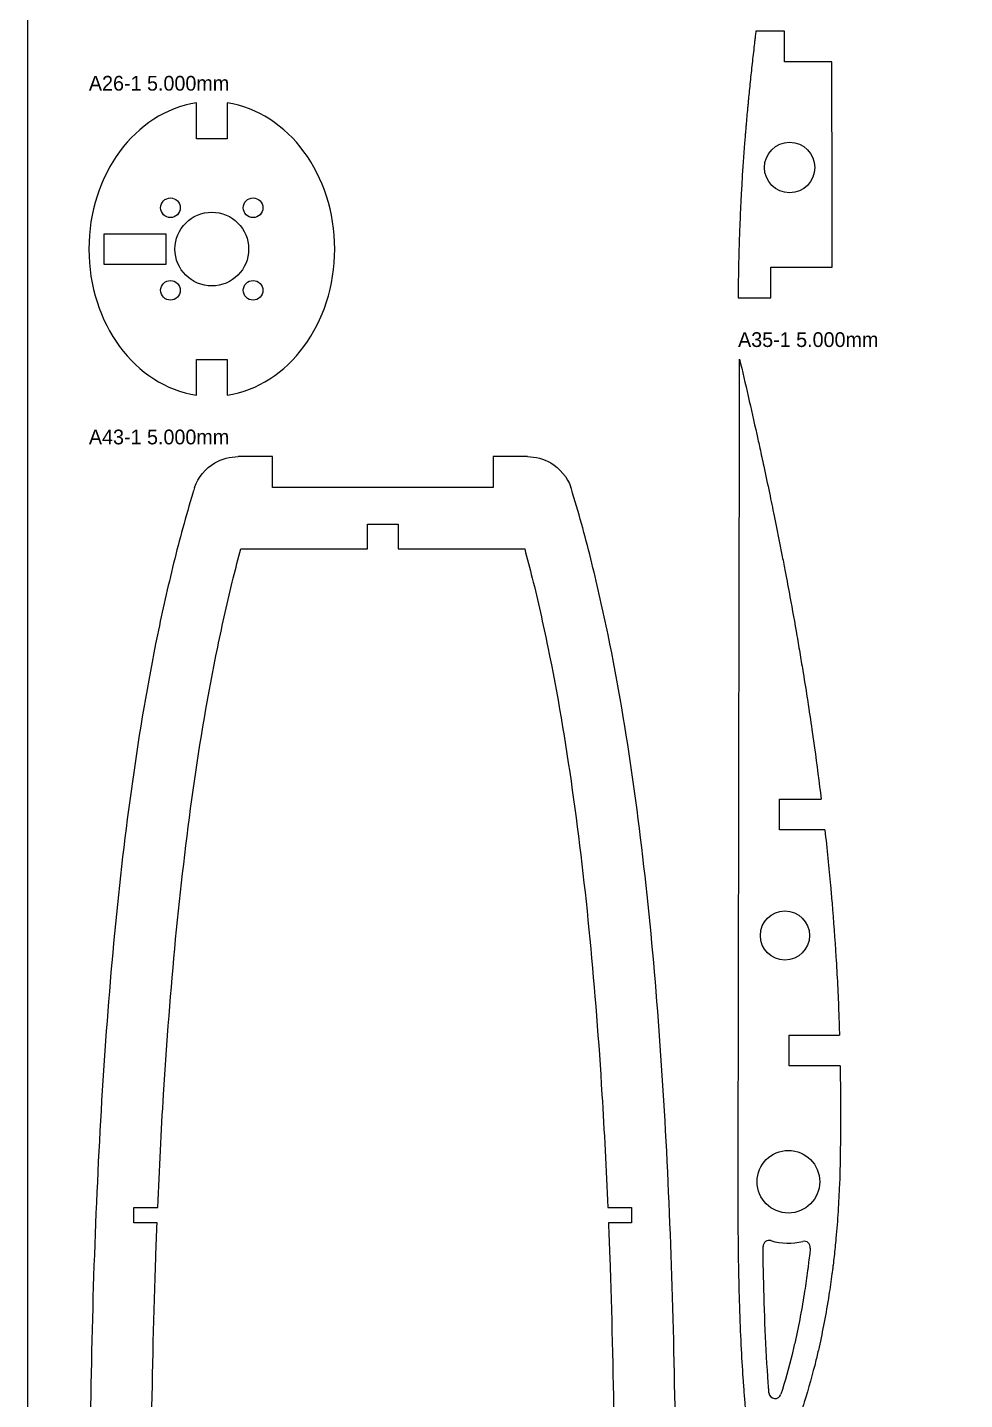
# Model space of a CAD drawing. Header units: millimetres. Extents: x 0 to 1220, y 0 to 2440.
# Drawn here: x 0 to 152.5, y 884.2 to 1107.5 of the extents above; entities that cross this region are included whole.
import ezdxf

# ---------------------------------------------------------------- set-up
doc = ezdxf.new("R2010")
doc.units = ezdxf.units.MM
for name, color, linetype in [('CUT', 1, 'Continuous'), ('LABELS_NONCUT', 3, 'Continuous'), ('STOCK_NONCUT', 8, 'Continuous')]:
    doc.layers.add(name, color=color, linetype=linetype)

msp = doc.modelspace()

# ---------------------------------------------------------------- linework, layer by layer
at = {"layer": 'CUT'}
for p, q in [((123.21, 1106.9, 0), (118.54, 1106.89, 0)), ((123.22, 1101.9, 0), (123.21, 1106.9, 0)), ((130.91, 1101.9, 0), (123.22, 1101.9, 0)), ((27.5, 1089.39, 0), (27.5, 1095.21)), ((32.5, 1095.21), (32.5, 1089.39, 0)), ((32.5, 1089.39, 0), (27.5, 1089.39, 0)), ((12.5, 1068.93), (12.5, 1073.93)), ((12.5, 1073.93), (22.5, 1073.93)), ((22.5, 1073.93), (22.5, 1068.93)), ((22.5, 1068.93), (12.5, 1068.93)), ((121, 1068.49, 0), (130.96, 1068.5, 0)), ((121, 1063.5, 0), (121, 1068.49, 0)), ((115.64, 1063.5, 0), (121, 1063.5, 0)), ((27.5, 1047.66), (27.5, 1053.47)), ((27.5, 1053.47), (32.5, 1053.47)), ((32.5, 1053.47), (32.5, 1047.66)), ((39.86, 1037.66, 0), (34.28, 1037.66, 0)), ((39.86, 1032.66, 0), (39.86, 1037.66, 0)), ((81.37, 1037.66, 0), (75.78, 1037.66, 0)), ((75.78, 1037.66, 0), (75.78, 1032.66, 0)), ((75.78, 1032.66, 0), (39.86, 1032.66, 0)), ((55.32, 1022.66, 0), (55.32, 1026.66, 0)), ((55.32, 1026.66, 0), (60.32, 1026.66, 0)), ((60.32, 1026.66, 0), (60.32, 1022.66, 0)), ((34.73, 1022.66, 0), (55.32, 1022.66, 0)), ((60.32, 1022.66, 0), (80.92, 1022.66, 0)), ((122.38, 976.95, 0), (122.38, 981.95, 0)), ((122.38, 981.95, 0), (129.17, 981.94, 0)), ((129.76, 976.94, 0), (122.38, 976.95, 0)), ((123.98, 938.55, 0), (123.98, 943.55, 0)), ((123.98, 943.55, 0), (132.14, 943.54, 0)), ((132.25, 938.54, 0), (123.98, 938.55, 0)), ((17.32, 913.01, 0), (17.32, 915.51, 0)), ((17.32, 915.51, 0), (21.2, 915.51, 0)), ((94.44, 915.51, 0), (98.32, 915.51, 0)), ((98.32, 915.51, 0), (98.32, 913.01, 0)), ((21.1, 913.01, 0), (17.32, 913.01, 0)), ((98.32, 913.01, 0), (94.55, 913.01, 0))]:
    msp.add_line(p, q, dxfattribs=at)
for centre, radius in [((124.03, 1084.7), 4.1), ((23.28, 1078.15), 1.6), ((36.72, 1078.15), 1.6), ((30, 1071.43), 6), ((23.28, 1064.72), 1.6), ((36.72, 1064.72), 1.6), ((123.27, 959.74, 0), 4), ((123.83, 919.69), 5.1)]:
    msp.add_circle(centre, radius, dxfattribs=at)
for centre, radius, start, end in [((120.71, 909.15, 0), 1, 73.5649, -179.3901), ((123.83, 919.69, 0), 10, -106.4775, -76.4522), ((126.4, 909, 0), 1, -6.0193, 103.4701), ((121.67, 885.4, 0), 1, -175.4944, -17.5956)]:
    msp.add_arc(centre, radius, start, end, dxfattribs=at)
for start_param, end_param in [(3.26697, 6.157907), (0.125378, 3.016315)]:
    msp.add_ellipse((30, 1071.43), major_axis=(0, -23.96), ratio=0.834702, start_param=start_param, end_param=end_param, dxfattribs=at)
for points, knots in [([(118.54, 1106.89, 0), (118.51, 1106.64, 0), (118.48, 1106.38, 0), (118.45, 1106.13, 0), (118.42, 1105.88, 0), (118.39, 1105.63, 0), (118.36, 1105.39, 0), (118.33, 1105.13, 0), (118.3, 1104.87, 0), (118.27, 1104.62, 0), (118.21, 1104.11, 0), (118.15, 1103.61, 0), (118.1, 1103.11, 0), (117.98, 1102.1, 0), (117.87, 1101.11, 0), (117.77, 1100.13, 0), (117.66, 1099.14, 0), (117.56, 1098.16, 0), (117.46, 1097.2, 0), (117.42, 1096.72, 0), (117.37, 1096.24, 0), (117.32, 1095.77, 0), (117.3, 1095.53, 0), (117.28, 1095.29, 0), (117.26, 1095.06, 0), (117.24, 1094.94, 0), (117.23, 1094.83, 0), (117.22, 1094.71, 0), (117.22, 1094.65, 0), (117.21, 1094.59, 0), (117.21, 1094.53, 0), (117.2, 1094.48, 0), (117.2, 1094.42, 0), (117.19, 1094.36, 0), (117.1, 1093.42, 0), (117.02, 1092.49, 0), (116.94, 1091.58, 0), (116.94, 1091.55, 0), (116.94, 1091.52, 0), (116.93, 1091.49, 0), (116.93, 1091.46, 0), (116.93, 1091.43, 0), (116.93, 1091.4, 0), (116.92, 1091.34, 0), (116.92, 1091.28, 0), (116.91, 1091.22, 0), (116.9, 1091.1, 0), (116.89, 1090.98, 0), (116.88, 1090.86, 0), (116.86, 1090.62, 0), (116.84, 1090.37, 0), (116.82, 1090.13, 0), (116.81, 1090.01, 0), (116.8, 1089.89, 0), (116.79, 1089.76, 0), (116.78, 1089.64, 0), (116.77, 1089.52, 0), (116.76, 1089.39, 0), (116.75, 1089.27, 0), (116.74, 1089.14, 0), (116.73, 1089.02, 0), (116.72, 1088.9, 0), (116.71, 1088.77, 0), (116.7, 1088.65, 0), (116.54, 1086.59, 0), (116.41, 1084.61, 0), (116.29, 1082.72, 0), (116.27, 1082.37, 0), (116.25, 1082.02, 0), (116.23, 1081.67, 0), (116.21, 1081.32, 0), (116.19, 1080.97, 0), (116.17, 1080.63, 0), (116.09, 1079.12, 0), (116.02, 1077.67, 0), (115.96, 1076.27, 0), (115.93, 1075.52, 0), (115.9, 1074.77, 0), (115.88, 1074.05, 0), (115.83, 1072.88, 0), (115.8, 1071.75, 0), (115.77, 1070.66, 0), (115.76, 1070.11, 0), (115.74, 1069.56, 0), (115.73, 1069.03, 0), (115.72, 1068.47, 0), (115.71, 1067.92, 0), (115.7, 1067.38, 0), (115.69, 1066.81, 0), (115.68, 1066.25, 0), (115.67, 1065.71, 0), (115.66, 1065.14, 0), (115.66, 1064.58, 0), (115.65, 1064.03, 0), (115.65, 1063.85, 0), (115.65, 1063.67, 0), (115.64, 1063.5, 0)], [0, 0, 0, 0, 0.012993, 0.012993, 0.012993, 0.02575, 0.02575, 0.02575, 0.039021, 0.039021, 0.039021, 0.065282, 0.065282, 0.065282, 0.118625, 0.118625, 0.118625, 0.172642, 0.172642, 0.172642, 0.199764, 0.199764, 0.199764, 0.213316, 0.213316, 0.213316, 0.220088, 0.220088, 0.220088, 0.223472, 0.223472, 0.223472, 0.226856, 0.226856, 0.226856, 0.281604, 0.281604, 0.281604, 0.283398, 0.283398, 0.283398, 0.285197, 0.285197, 0.285197, 0.288814, 0.288814, 0.288814, 0.296118, 0.296118, 0.296118, 0.310984, 0.310984, 0.310984, 0.318538, 0.318538, 0.318538, 0.326164, 0.326164, 0.326164, 0.33386, 0.33386, 0.33386, 0.34162, 0.34162, 0.34162, 0.470576, 0.470576, 0.470576, 0.494673, 0.494673, 0.494673, 0.518842, 0.518842, 0.518842, 0.625173, 0.625173, 0.625173, 0.682952, 0.682952, 0.682952, 0.775917, 0.775917, 0.775917, 0.823378, 0.823378, 0.823378, 0.873267, 0.873267, 0.873267, 0.926076, 0.926076, 0.926076, 0.981758, 0.981758, 0.981758, 1, 1, 1, 1]), ([(130.96, 1068.5, 0), (130.96, 1069.22, 0), (130.96, 1069.95, 0), (130.96, 1070.69, 0), (130.96, 1071.21, 0), (130.96, 1071.73, 0), (130.95, 1072.25, 0), (130.95, 1073.87, 0), (130.95, 1075.52, 0), (130.95, 1077.19, 0), (130.95, 1077.63, 0), (130.94, 1078.07, 0), (130.94, 1078.5, 0), (130.94, 1078.94, 0), (130.94, 1079.37, 0), (130.94, 1079.81, 0), (130.94, 1079.92, 0), (130.94, 1080.03, 0), (130.94, 1080.14, 0), (130.94, 1080.26, 0), (130.94, 1080.38, 0), (130.94, 1080.49, 0), (130.94, 1080.74, 0), (130.94, 1080.98, 0), (130.94, 1081.23, 0), (130.94, 1082.33, 0), (130.94, 1083.43, 0), (130.93, 1084.53, 0), (130.93, 1085.11, 0), (130.93, 1085.69, 0), (130.93, 1086.27, 0), (130.93, 1087.39, 0), (130.93, 1088.5, 0), (130.93, 1089.59, 0), (130.93, 1090.55, 0), (130.92, 1091.51, 0), (130.92, 1092.44, 0), (130.92, 1092.94, 0), (130.92, 1093.43, 0), (130.92, 1093.91, 0), (130.92, 1094.14, 0), (130.92, 1094.37, 0), (130.92, 1094.6, 0), (130.92, 1094.75, 0), (130.92, 1094.89, 0), (130.92, 1095.03, 0), (130.92, 1095.17, 0), (130.92, 1095.3, 0), (130.92, 1095.43, 0), (130.92, 1095.76, 0), (130.92, 1096.09, 0), (130.92, 1096.42, 0), (130.91, 1096.86, 0), (130.91, 1097.29, 0), (130.91, 1097.72, 0), (130.91, 1097.97, 0), (130.91, 1098.22, 0), (130.91, 1098.47, 0), (130.91, 1098.6, 0), (130.91, 1098.73, 0), (130.91, 1098.86, 0), (130.91, 1098.93, 0), (130.91, 1098.99, 0), (130.91, 1099.06, 0), (130.91, 1099.09, 0), (130.91, 1099.13, 0), (130.91, 1099.16, 0), (130.91, 1099.2, 0), (130.91, 1099.23, 0), (130.91, 1099.26, 0), (130.91, 1099.85, 0), (130.91, 1100.43, 0), (130.91, 1101, 0), (130.91, 1101.3, 0), (130.91, 1101.6, 0), (130.91, 1101.9, 0)], [0, 0, 0, 0, 0.06719, 0.06719, 0.06719, 0.114302, 0.114302, 0.114302, 0.25936, 0.25936, 0.25936, 0.297194, 0.297194, 0.297194, 0.334769, 0.334769, 0.334769, 0.344384, 0.344384, 0.344384, 0.35441, 0.35441, 0.35441, 0.375485, 0.375485, 0.375485, 0.469912, 0.469912, 0.469912, 0.52007, 0.52007, 0.52007, 0.61635, 0.61635, 0.61635, 0.700437, 0.700437, 0.700437, 0.744572, 0.744572, 0.744572, 0.765445, 0.765445, 0.765445, 0.778586, 0.778586, 0.778586, 0.790812, 0.790812, 0.790812, 0.821424, 0.821424, 0.821424, 0.862269, 0.862269, 0.862269, 0.886036, 0.886036, 0.886036, 0.89871, 0.89871, 0.89871, 0.905233, 0.905233, 0.905233, 0.908541, 0.908541, 0.908541, 0.911878, 0.911878, 0.911878, 0.969173, 0.969173, 0.969173, 1, 1, 1, 1]), ([(119.03, 869.84, 0), (119.01, 869.91, 0), (118.98, 869.99, 0), (118.95, 870.09, 0), (118.9, 870.23, 0), (118.86, 870.4, 0), (118.81, 870.59, 0), (118.44, 871.96, 0), (117.89, 874.49, 0), (117.66, 875.88, 0), (117.38, 877.58, 0), (117.18, 879.36, 0), (117.01, 881.22, 0), (116.95, 881.92, 0), (116.87, 882.82, 0), (116.79, 883.74, 0), (116.72, 884.54, 0), (116.66, 885.34, 0), (116.61, 885.94, 0), (116.57, 886.46, 0), (116.55, 886.82, 0), (116.52, 887.26, 0), (116.41, 888.76, 0), (116.3, 890.5, 0), (116.2, 892.44, 0), (116.1, 894.34, 0), (116.01, 896.42, 0), (115.94, 898.57, 0), (115.89, 899.96, 0), (115.85, 901.37, 0), (115.82, 902.75, 0), (115.81, 903.18, 0), (115.8, 903.63, 0), (115.79, 904.1, 0), (115.76, 905.46, 0), (115.73, 906.97, 0), (115.72, 908.13, 0), (115.67, 911.56, 0), (115.65, 914.93, 0), (115.65, 917.77, 0), (115.64, 919.18, 0), (115.64, 920.32, 0), (115.65, 921.67, 0), (115.65, 922.99, 0), (115.65, 924.45, 0), (115.66, 926.04, 0), (115.66, 928.21, 0), (115.67, 930.65, 0), (115.68, 933.15, 0), (115.68, 933.92, 0), (115.68, 934.69, 0), (115.68, 935.45, 0), (115.68, 935.64, 0), (115.68, 935.83, 0), (115.68, 936.02, 0), (115.69, 936.3, 0), (115.69, 936.57, 0), (115.69, 936.88, 0), (115.69, 937.19, 0), (115.69, 937.5, 0), (115.69, 937.68, 0), (115.7, 940.67, 0), (115.7, 944.94, 0), (115.71, 949.36, 0), (115.71, 951.44, 0), (115.72, 953.33, 0), (115.72, 955.92, 0), (115.72, 958.45, 0), (115.73, 961.45, 0), (115.73, 963.84, 0), (115.73, 965.07, 0), (115.74, 966.14, 0), (115.74, 966.93, 0), (115.74, 967.7, 0), (115.74, 968.21, 0), (115.74, 968.45, 0), (115.74, 968.61, 0), (115.74, 968.92, 0), (115.74, 969.24, 0), (115.74, 969.36, 0), (115.74, 969.48, 0), (115.74, 969.6, 0), (115.74, 970.01, 0), (115.74, 970.37, 0), (115.74, 970.91, 0), (115.74, 971.44, 0), (115.75, 972.06, 0), (115.75, 972.77, 0), (115.75, 975.61, 0), (115.76, 979.7, 0), (115.77, 983.34, 0), (115.77, 986.89, 0), (115.78, 989.79, 0), (115.78, 992.88, 0), (115.79, 999.16, 0), (115.81, 1005.44, 0), (115.82, 1011.72, 0), (115.83, 1017.62, 0), (115.84, 1023.53, 0), (115.85, 1029.44, 0), (115.86, 1037.46, 0), (115.88, 1045.48, 0), (115.89, 1053.5, 0)], [0, 0, 0, 0, 0.021356, 0.021356, 0.021356, 0.055966, 0.055966, 0.055966, 0.307701, 0.307701, 0.307701, 0.61666, 0.61666, 0.61666, 0.73338, 0.73338, 0.73338, 0.834968, 0.834968, 0.834968, 0.923386, 0.923386, 0.923386, 1.223828, 1.223828, 1.223828, 1.517018, 1.517018, 1.517018, 1.706715, 1.706715, 1.706715, 1.766626, 1.766626, 1.766626, 1.94061, 1.94061, 1.94061, 2.452903, 2.452903, 2.452903, 2.70592, 2.70592, 2.70592, 2.952832, 2.952832, 2.952832, 3.289939, 3.289939, 3.289939, 3.393281, 3.393281, 3.393281, 3.419112, 3.419112, 3.419112, 3.457079, 3.457079, 3.457079, 3.494128, 3.494128, 3.494128, 4.11946, 4.11946, 4.11946, 4.413497, 4.413497, 4.413497, 4.700438, 4.700438, 4.700438, 4.848526, 4.848526, 4.848526, 4.99304, 4.99304, 4.99304, 5.09043, 5.09043, 5.09043, 5.127094, 5.127094, 5.127094, 5.251679, 5.251679, 5.251679, 5.373256, 5.373256, 5.373256, 5.863286, 5.863286, 5.863286, 6.34149, 6.34149, 6.34149, 7.310095, 7.310095, 7.310095, 8.221764, 8.221764, 8.221764, 9.459284, 9.459284, 9.459284, 9.459284]), ([(115.89, 1053.5, 0), (116.81, 1049.62, 0), (117.79, 1045.36, 0), (118.85, 1040.58, 0), (119.02, 1039.81, 0), (119.4, 1038.08, 0), (119.61, 1037.11, 0), (120.13, 1034.66, 0), (120.44, 1033.19, 0), (121.01, 1030.5, 0), (121.26, 1029.28, 0), (121.95, 1025.88, 0), (122.4, 1023.62, 0), (123, 1020.58, 0), (123.16, 1019.76, 0), (123.58, 1017.55, 0), (123.83, 1016.23, 0), (124.47, 1012.76, 0), (124.86, 1010.59, 0), (125.41, 1007.44, 0), (125.58, 1006.41, 0), (125.91, 1004.43, 0), (126.07, 1003.49, 0), (126.73, 999.46, 0), (127.23, 996.22, 0), (127.8, 992.25, 0), (127.94, 991.29, 0), (128.46, 987.54, 0), (128.84, 984.63, 0), (129.17, 981.94, 0)], [0, 0, 0, 0, 0.0664853, 0.0664853, 0.0790967, 0.0790967, 0.0947894, 0.0947894, 0.1185118, 0.1185118, 0.1391589, 0.1391589, 0.1746662, 0.1746662, 0.1880336, 0.1880336, 0.2110219, 0.2110219, 0.2448091, 0.2448091, 0.2614964, 0.2614964, 0.2777809, 0.2777809, 0.3271012, 0.3271012, 0.3435815, 0.3435815, 0.3883801, 0.3883801, 0.3883801, 0.3883801]), ([(27.2, 1032.66, 0), (27.79, 1034.32, 0), (28.98, 1035.75, 0), (30.5, 1036.64, 0), (31.64, 1037.3, 0), (32.96, 1037.66, 0), (34.28, 1037.66, 0)], [0, 0, 0, 0, 0.5288111, 0.5288111, 0.5288111, 0.9254194, 0.9254194, 0.9254194, 0.9254194]), ([(81.37, 1037.66, 0), (82.69, 1037.66, 0), (84.01, 1037.3, 0), (85.15, 1036.64, 0), (86.66, 1035.75, 0), (87.85, 1034.32, 0), (88.44, 1032.66, 0)], [0, 0, 0, 0, 0.3966083, 0.3966083, 0.3966083, 0.9254194, 0.9254194, 0.9254194, 0.9254194]), ([(27.2, 1032.66, 0), (27.11, 1032.35, 0), (27.01, 1032.04, 0), (26.92, 1031.73, 0), (25.78, 1027.97, 0), (24.74, 1024.16, 0), (23.79, 1020.32, 0), (22.84, 1016.47, 0), (21.97, 1012.59, 0), (21.16, 1008.67, 0), (19.55, 1000.83, 0), (18.22, 992.87, 0), (17.07, 984.78, 0), (15.93, 976.68, 0), (14.97, 968.46, 0), (14.17, 960.1, 0), (13.37, 951.73, 0), (12.71, 943.22, 0), (12.17, 934.52, 0), (11.64, 925.81, 0), (11.22, 916.93, 0), (10.89, 907.79, 0), (10.57, 898.65, 0), (10.35, 889.27, 0), (10.2, 879.53, 0), (10.06, 869.8, 0), (10, 859.71, 0), (10, 849.1, 0), (10, 784.1, 0), (10, 717.37, 0), (10, 649.27, 0)], [0, 0, 0, 0, 0.003153, 0.003153, 0.003153, 0.041151, 0.041151, 0.041151, 0.079149, 0.079149, 0.079149, 0.155145, 0.155145, 0.155145, 0.23114, 0.23114, 0.23114, 0.307136, 0.307136, 0.307136, 0.383131, 0.383131, 0.383131, 0.459127, 0.459127, 0.459127, 0.535123, 0.535123, 0.535123, 1, 1, 1, 1]), ([(105.64, 840.01, 0), (105.64, 843.05, 0), (105.64, 846.08, 0), (105.64, 849.1, 0), (105.64, 859.71, 0), (105.58, 869.8, 0), (105.3, 889.27, 0), (105.07, 898.65, 0), (104.43, 916.93, 0), (104.01, 925.81, 0), (102.93, 943.22, 0), (102.28, 951.73, 0), (100.67, 968.46, 0), (99.72, 976.68, 0), (97.43, 992.87, 0), (96.09, 1000.83, 0), (93.68, 1012.59, 0), (92.81, 1016.47, 0), (90.9, 1024.16, 0), (89.86, 1027.97, 0), (88.63, 1032.04, 0), (88.54, 1032.35, 0), (88.44, 1032.66, 0)], [0, 0, 0, 0, 0.038878, 0.038878, 0.038878, 0.175372, 0.175372, 0.311866, 0.311866, 0.44836, 0.44836, 0.584854, 0.584854, 0.721348, 0.721348, 0.857842, 0.857842, 0.926089, 0.926089, 0.994336, 0.994336, 1, 1, 1, 1]), ([(21.2, 915.51, 0), (21.47, 921.75, 0), (21.78, 927.87, 0), (22.15, 933.9, 0), (22.69, 942.5, 0), (23.33, 950.9, 0), (24.12, 959.14, 0), (24.92, 967.38, 0), (25.85, 975.45, 0), (26.97, 983.38, 0), (28.09, 991.3, 0), (29.4, 999.06, 0), (30.96, 1006.66, 0), (31.74, 1010.46, 0), (32.58, 1014.21, 0), (33.5, 1017.91, 0), (33.89, 1019.5, 0), (34.3, 1021.09, 0), (34.73, 1022.66, 0)], [0, 0, 0, 0, 0.158629, 0.158629, 0.158629, 0.385077, 0.385077, 0.385077, 0.611525, 0.611525, 0.611525, 0.837972, 0.837972, 0.837972, 0.951196, 0.951196, 0.951196, 1, 1, 1, 1]), ([(80.92, 1022.66, 0), (81.34, 1021.09, 0), (81.75, 1019.5, 0), (82.15, 1017.91, 0), (83.07, 1014.21, 0), (83.91, 1010.46, 0), (84.69, 1006.66, 0), (86.25, 999.06, 0), (87.55, 991.3, 0), (88.67, 983.38, 0), (89.79, 975.45, 0), (90.73, 967.38, 0), (91.52, 959.14, 0), (92.31, 950.9, 0), (92.96, 942.5, 0), (93.49, 933.9, 0), (93.86, 927.87, 0), (94.18, 921.75, 0), (94.44, 915.51, 0)], [0, 0, 0, 0, 0.048804, 0.048804, 0.048804, 0.162028, 0.162028, 0.162028, 0.388475, 0.388475, 0.388475, 0.614923, 0.614923, 0.614923, 0.841371, 0.841371, 0.841371, 1, 1, 1, 1]), ([(129.76, 976.94, 0), (130.11, 973.82, 0), (130.42, 970.74, 0), (130.77, 966.93, 0), (130.85, 966, 0), (131.18, 962.17, 0), (131.4, 959.1, 0), (131.67, 954.76, 0), (131.75, 953.29, 0), (131.91, 950.16, 0), (131.97, 948.58, 0), (132.07, 945.83, 0), (132.11, 944.67, 0), (132.14, 943.54, 0)], [0, 0, 0, 0, 0.273528, 0.273528, 0.361862, 0.361862, 0.618389, 0.618389, 0.759497, 0.759497, 0.8972, 0.8972, 1, 1, 1, 1]), ([(132.25, 938.54, 0), (132.28, 936.59, 0), (132.3, 934.62, 0), (132.31, 932.01, 0), (132.31, 931.26, 0), (132.31, 929.81, 0), (132.31, 929.13, 0), (132.3, 925.31, 0), (132.25, 922.19, 0), (132.08, 917.76, 0), (132.01, 916.35, 0), (131.82, 913.43, 0), (131.71, 911.95, 0), (131.48, 909.5, 0), (131.38, 908.52, 0), (131.22, 907.07, 0), (131.16, 906.59, 0), (131.08, 905.87, 0), (131.05, 905.64, 0), (131, 905.28, 0), (130.98, 905.17, 0), (130.95, 904.94, 0), (130.94, 904.82, 0), (130.77, 903.53, 0), (130.6, 902.38, 0), (129.94, 898.21, 0), (129.4, 895.38, 0), (128.67, 892.11, 0), (128.5, 891.4, 0), (127.78, 888.45, 0), (127.1, 885.98, 0), (126.22, 883.2, 0), (126.02, 882.59, 0), (125.72, 881.72, 0), (125.62, 881.45, 0), (125.48, 881.05, 0), (125.44, 880.92, 0), (125.37, 880.73, 0), (125.34, 880.67, 0), (125.31, 880.58, 0), (125.3, 880.56, 0), (125.27, 880.46, 0), (125.23, 880.37, 0), (123.92, 876.82, 0), (122.79, 874.71, 0), (121.29, 872.43, 0), (120.79, 871.81, 0), (120.08, 870.98, 0), (119.71, 870.56, 0), (119.2, 870.02, 0), (119.12, 869.93, 0), (119.03, 869.84, 0)], [0, 0, 0, 0, 0.082684, 0.082684, 0.111898, 0.111898, 0.140407, 0.140407, 0.269169, 0.269169, 0.332764, 0.332764, 0.394823, 0.394823, 0.43539, 0.43539, 0.455425, 0.455425, 0.46532, 0.46532, 0.470208, 0.470208, 0.474977, 0.474977, 0.520301, 0.520301, 0.644833, 0.644833, 0.677058, 0.677058, 0.770641, 0.770641, 0.798827, 0.798827, 0.812748, 0.812748, 0.819623, 0.819623, 0.823019, 0.823019, 0.824696, 0.824696, 0.826333, 0.826333, 0.919885, 0.919885, 0.974185, 0.974185, 0.995743, 0.995743, 1, 1, 1, 1]), ([(20, 851.66, 0), (20, 853.36, 0), (20.01, 855.06, 0), (20.01, 856.74, 0), (20.02, 858.46, 0), (20.02, 860.17, 0), (20.03, 861.87, 0), (20.04, 863.65, 0), (20.05, 865.41, 0), (20.07, 867.17, 0), (20.08, 868.97, 0), (20.1, 870.77, 0), (20.12, 872.55, 0), (20.14, 874.43, 0), (20.16, 876.29, 0), (20.19, 878.14, 0), (20.19, 878.56, 0), (20.2, 878.97, 0), (20.2, 879.38, 0), (20.35, 889.06, 0), (20.57, 898.38, 0), (20.89, 907.44, 0), (20.95, 909.31, 0), (21.02, 911.16, 0), (21.1, 913.01, 0)], [0, 0, 0, 0, 0.076702, 0.076702, 0.076702, 0.155345, 0.155345, 0.155345, 0.237609, 0.237609, 0.237609, 0.322506, 0.322506, 0.322506, 0.412184, 0.412184, 0.412184, 0.432252, 0.432252, 0.432252, 0.902948, 0.902948, 0.902948, 1, 1, 1, 1]), ([(94.55, 913.01, 0), (94.62, 911.16, 0), (94.69, 909.31, 0), (94.76, 907.44, 0), (95.08, 898.38, 0), (95.3, 889.06, 0), (95.44, 879.38, 0), (95.57, 870.49, 0), (95.63, 861.3, 0), (95.64, 851.66, 0)], [0, 0, 0, 0, 0.097021, 0.097021, 0.097021, 0.567565, 0.567565, 0.567565, 1, 1, 1, 1]), ([(120.67, 885.32, 0), (120.65, 885.6, 0), (120.63, 885.87, 0), (120.61, 886.11, 0), (120.59, 886.45, 0), (120.56, 886.75, 0), (120.55, 886.98, 0), (120.15, 892.37, 0), (119.91, 898.74, 0), (119.79, 904.2, 0), (119.75, 905.82, 0), (119.73, 907.46, 0), (119.71, 909.13, 0)], [0, 0, 0, 0, 0.021903, 0.021903, 0.021903, 0.053285, 0.053285, 0.053285, 0.78291, 0.78291, 0.78291, 1, 1, 1, 1]), ([(127.4, 908.9, 0), (127.37, 908.6, 0), (127.33, 908.3, 0), (127.3, 908, 0), (127.25, 907.53, 0), (127.19, 907.07, 0), (127.13, 906.6, 0), (127.11, 906.37, 0), (127.08, 906.14, 0), (127.05, 905.91, 0), (127.03, 905.8, 0), (127.02, 905.68, 0), (127, 905.57, 0), (126.99, 905.45, 0), (126.97, 905.34, 0), (126.96, 905.23, 0), (126.81, 904.13, 0), (126.65, 903.02, 0), (126.47, 901.89, 0), (126.05, 899.19, 0), (125.53, 896.39, 0), (124.91, 893.65, 0), (124.76, 892.97, 0), (124.6, 892.28, 0), (124.43, 891.59, 0), (123.89, 889.38, 0), (123.29, 887.2, 0), (122.62, 885.1, 0)], [0, 0, 0, 0, 0.03921, 0.03921, 0.03921, 0.100061, 0.100061, 0.100061, 0.129828, 0.129828, 0.129828, 0.144448, 0.144448, 0.144448, 0.159178, 0.159178, 0.159178, 0.29996, 0.29996, 0.29996, 0.638496, 0.638496, 0.638496, 0.72378, 0.72378, 0.72378, 1, 1, 1, 1])]:
    msp.add_open_spline(points, degree=3, knots=knots, dxfattribs=at)
at = {"layer": 'STOCK_NONCUT'}
msp.add_lwpolyline([(0, 0), (1220, 0), (1220, 2440), (0, 2440)], close=True, dxfattribs=at)

# ---------------------------------------------------------------- texts
at = {"layer": 'LABELS_NONCUT'}
for s, p in [('A26-1 5.000mm', (10, 1097.21)), ('A35-1 5.000mm', (115.64, 1055.5)), ('A43-1 5.000mm', (10, 1039.66))]:
    msp.add_text(s, height=2.4, dxfattribs=at).set_placement(p)

doc.saveas('drawing.dxf')
